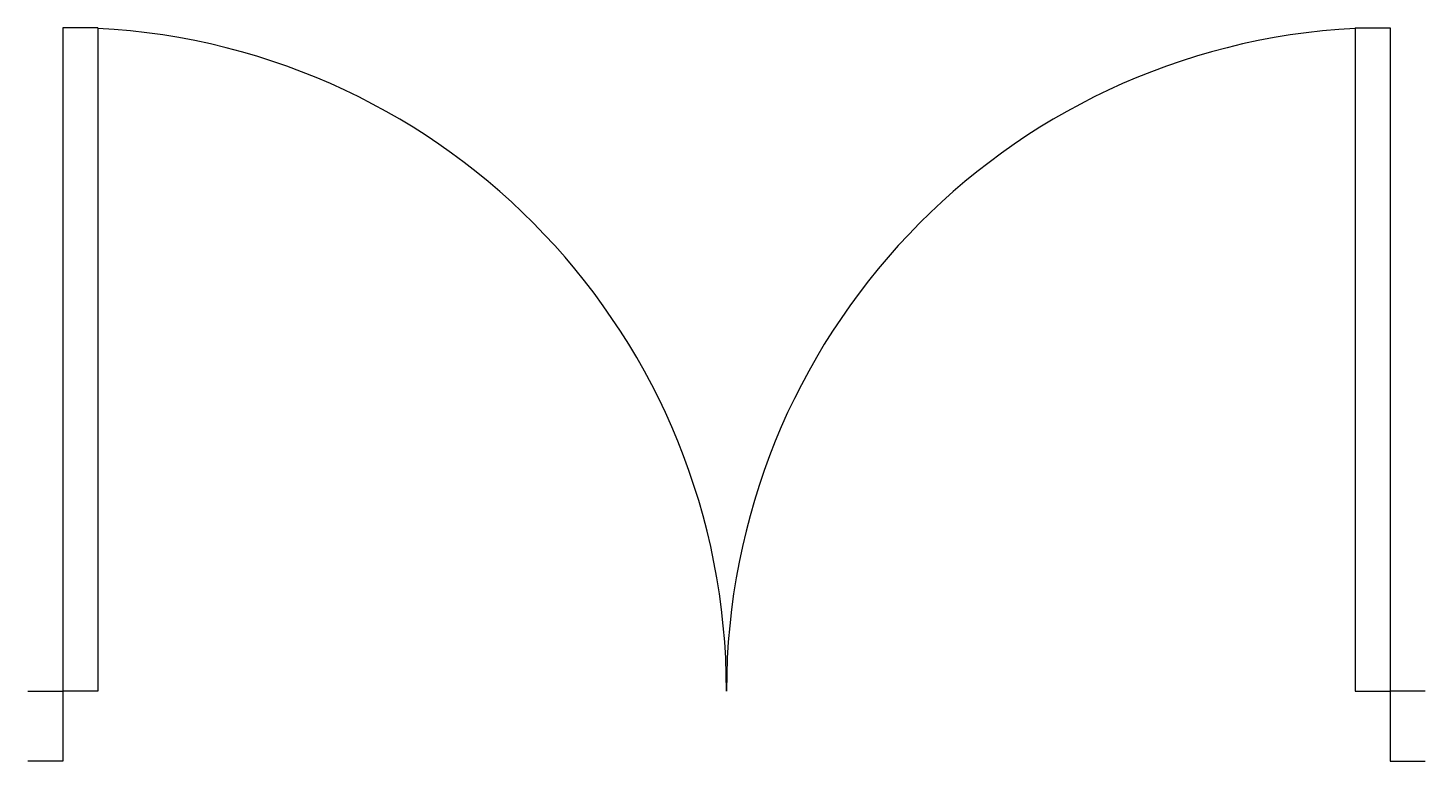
# Model space of a CAD drawing. Extents: x 3276 to 3476, y 2074 to 2179.
import ezdxf

# ---------------------------------------------------------------- set-up
doc = ezdxf.new("R2010")
doc.units = 0
doc.header["$LTSCALE"] = 50
doc.header["$MEASUREMENT"] = 0
doc.layers.get('0').update_dxf_attribs({"linetype": 'CONTINUOUS'})

msp = doc.modelspace()

# ---------------------------------------------------------------- linework, layer by layer
for p, q in [((3286.47, 2178.55), (3281.47, 2178.55)), ((3281.47, 2178.55), (3281.47, 2083.62)), ((3286.47, 2178.55), (3286.47, 2083.62)), ((3466.47, 2178.55), (3466.47, 2083.62)), ((3466.47, 2178.55), (3471.47, 2178.55)), ((3471.47, 2178.55), (3471.47, 2083.62)), ((3276.47, 2083.62), (3281.47, 2083.62)), ((3281.47, 2083.62), (3281.47, 2073.62)), ((3286.47, 2083.62), (3281.47, 2083.62)), ((3466.47, 2083.62), (3471.47, 2083.62)), ((3471.47, 2083.62), (3471.47, 2073.62)), ((3476.47, 2083.62), (3471.47, 2083.62)), ((3281.47, 2073.62), (3276.47, 2073.62)), ((3471.47, 2073.62), (3476.47, 2073.62))]:
    msp.add_line(p, q)
for centre, start, end in [((3281.47, 2083.62), 0.0051, 86.983), ((3471.47, 2083.62), 93.017, 179.9949)]:
    msp.add_arc(centre, 95, start, end)

doc.saveas('drawing.dxf')
